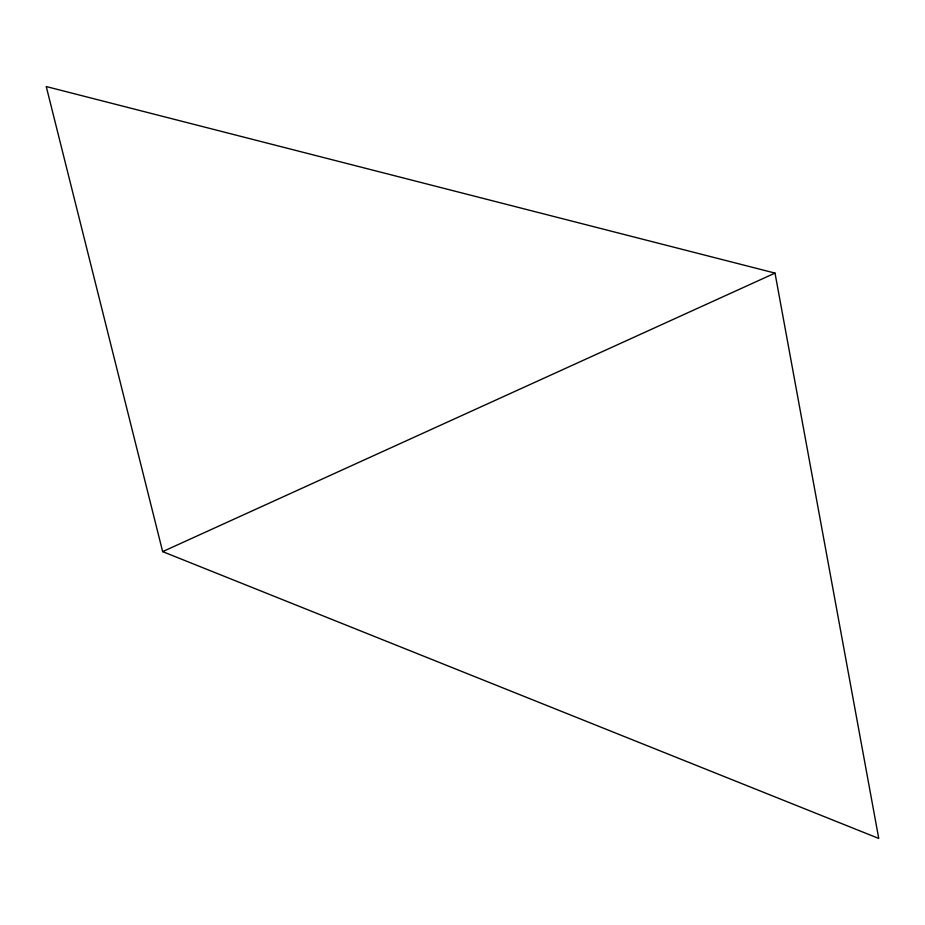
<?xml version="1.0" encoding="UTF-8"?>
<svg xmlns="http://www.w3.org/2000/svg" width="925" height="925" viewBox="0 0 925 925"><rect width="100%" height="100%" fill="white"/><g stroke="black" fill="none" stroke-linecap="round" stroke-linejoin="round"><path stroke-width="1.39" d="M162.65 551.624L775.011 273.095L878.75 838.443L162.65 551.624L46.25 86.557L775.011 273.095"/></g></svg>
